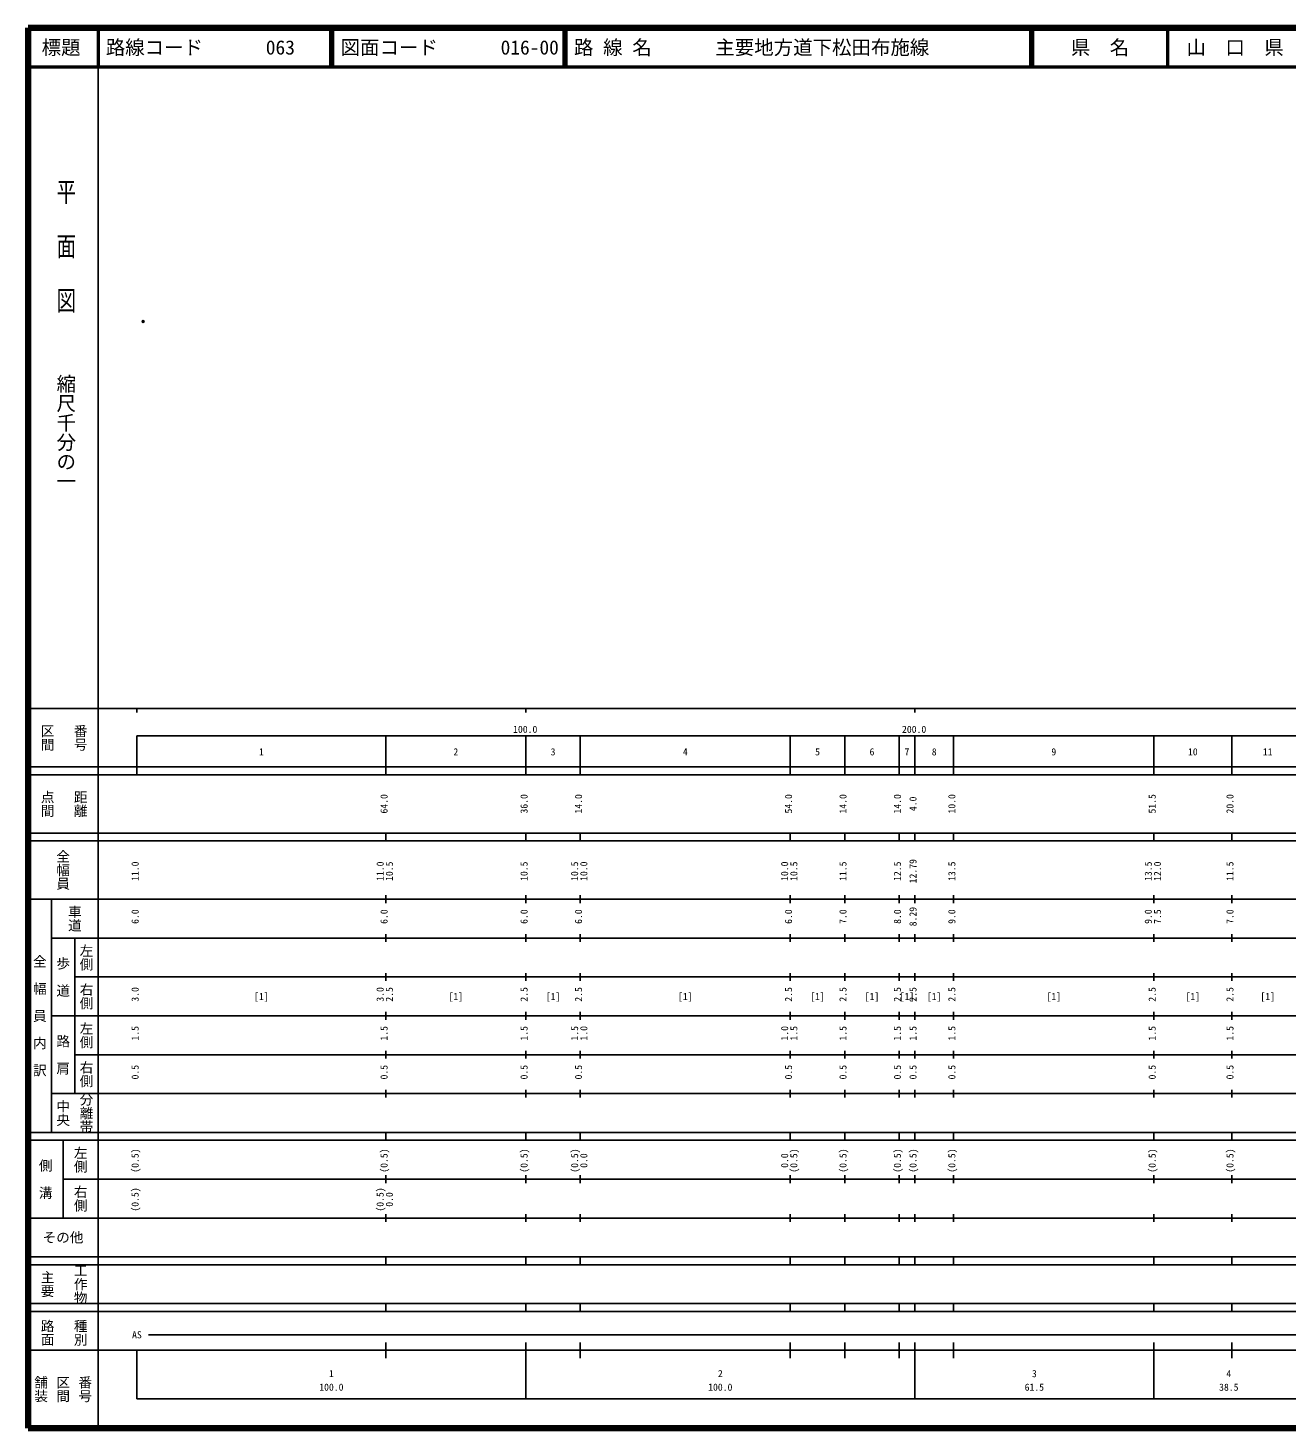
# Model space of a CAD drawing. Units: millimetres on the paper. Extents: x 40 to 680, y 20 to 380.
# Drawn here: x 40 to 363.7, y 20 to 380 of the extents above; entities that cross this region are included whole.
import ezdxf
from ezdxf.enums import TextEntityAlignment as Align

# ---------------------------------------------------------------- set-up
doc = ezdxf.new("R2010")
doc.units = ezdxf.units.MM
doc.header["$PDMODE"] = 32
doc.header["$PDSIZE"] = 0.5
doc.layers.add('M-OTRS', color=6, linetype='Continuous')
doc.layers.add('M-TTL-TXT', color=7, linetype='Continuous')
for name, color, linetype, lineweight in [('M-TTL', 2, 'Continuous', 140), ('M-TTL-BAND', 7, 'Continuous', 25), ('M-TTL-LINE', 7, 'Continuous', 50)]:
    doc.layers.add(name, color=color, linetype=linetype, lineweight=lineweight)
doc.styles.add('@ＭＳ ゴシック', font='')
doc.styles.add('ＭＳ ゴシック', font='')
doc.styles.get('@ＭＳ ゴシック').set_extended_font_data('@MS Gothic')
doc.styles.get('ＭＳ ゴシック').set_extended_font_data('MS Gothic')

msp = doc.modelspace()

# ---------------------------------------------------------------- linework, layer by layer
at = {"layer": 'M-OTRS'}
msp.add_point((69.585, 304.531), dxfattribs=at)
at = {"layer": 'M-TTL'}
for p, q in [((40, 380), (40, 20)), ((680, 380), (40, 380)), ((40, 20), (680, 20))]:
    msp.add_line(p, q, dxfattribs=at)
at = {"layer": 'M-TTL-BAND'}
for p, q in [((58, 370), (58, 20)), ((40, 205), (579, 205)), ((68, 205), (68, 204)), ((168, 205), (168, 204)), ((268, 205), (268, 204)), ((68, 198), (579, 198)), ((68, 198), (68, 188)), ((132, 188), (132, 198)), ((168, 188), (168, 198)), ((182, 188), (182, 198)), ((236, 188), (236, 198)), ((250, 188), (250, 198)), ((264, 188), (264, 198)), ((268, 188), (268, 198)), ((278, 188), (278, 198)), ((329.5, 188), (329.5, 198)), ((349.5, 188), (349.5, 198)), ((40, 190), (579, 190)), ((40, 188), (579, 188)), ((40, 173), (579, 173)), ((132, 171), (132, 173)), ((168, 171), (168, 173)), ((182, 171), (182, 173)), ((236, 171), (236, 173)), ((250, 171), (250, 173)), ((264, 171), (264, 173)), ((268, 171), (268, 173)), ((278, 171), (278, 173)), ((329.5, 171), (329.5, 173)), ((349.5, 171), (349.5, 173)), ((40, 171), (579, 171)), ((40, 156), (579, 156)), ((46, 96), (46, 156)), ((132, 155), (132, 157)), ((168, 155), (168, 157)), ((182, 155), (182, 157)), ((236, 155), (236, 157)), ((250, 155), (250, 157)), ((264, 155), (264, 157)), ((268, 155), (268, 157)), ((278, 155), (278, 157)), ((329.5, 155), (329.5, 157)), ((349.5, 155), (349.5, 157)), ((46, 146), (579, 146)), ((52, 146), (52, 106)), ((132, 145), (132, 147)), ((168, 145), (168, 147)), ((182, 145), (182, 147)), ((236, 145), (236, 147)), ((250, 145), (250, 147)), ((264, 145), (264, 147)), ((268, 145), (268, 147)), ((278, 145), (278, 147)), ((329.5, 145), (329.5, 147)), ((349.5, 145), (349.5, 147)), ((132, 135), (132, 137)), ((168, 135), (168, 137)), ((182, 135), (182, 137)), ((236, 135), (236, 137)), ((250, 135), (250, 137)), ((264, 135), (264, 137)), ((268, 135), (268, 137)), ((278, 135), (278, 137)), ((329.5, 135), (329.5, 137)), ((349.5, 135), (349.5, 137)), ((52, 136), (579, 136)), ((46, 126), (579, 126)), ((132, 125), (132, 127)), ((168, 125), (168, 127)), ((182, 125), (182, 127)), ((236, 125), (236, 127)), ((250, 125), (250, 127)), ((264, 125), (264, 127)), ((268, 125), (268, 127)), ((278, 125), (278, 127)), ((329.5, 125), (329.5, 127)), ((349.5, 125), (349.5, 127)), ((52, 116), (579, 116)), ((132, 115), (132, 117)), ((168, 115), (168, 117)), ((182, 115), (182, 117)), ((236, 115), (236, 117)), ((250, 115), (250, 117)), ((264, 115), (264, 117)), ((268, 115), (268, 117)), ((278, 115), (278, 117)), ((329.5, 115), (329.5, 117)), ((349.5, 115), (349.5, 117)), ((46, 106), (579, 106)), ((132, 105), (132, 107)), ((168, 105), (168, 107)), ((182, 105), (182, 107)), ((236, 105), (236, 107)), ((250, 105), (250, 107)), ((264, 105), (264, 107)), ((268, 105), (268, 107)), ((278, 105), (278, 107)), ((329.5, 105), (329.5, 107)), ((349.5, 105), (349.5, 107)), ((40, 96), (579, 96)), ((40, 94), (579, 94)), ((49, 94), (49, 74)), ((132, 94), (132, 96)), ((168, 94), (168, 96)), ((182, 94), (182, 96)), ((236, 94), (236, 96)), ((250, 94), (250, 96)), ((264, 94), (264, 96)), ((268, 94), (268, 96)), ((278, 94), (278, 96)), ((329.5, 94), (329.5, 96)), ((349.5, 94), (349.5, 96)), ((49, 84), (579, 84)), ((132, 83), (132, 85)), ((168, 83), (168, 85)), ((182, 83), (182, 85)), ((236, 83), (236, 85)), ((250, 83), (250, 85)), ((264, 83), (264, 85)), ((268, 83), (268, 85)), ((278, 83), (278, 85)), ((329.5, 83), (329.5, 85)), ((349.5, 83), (349.5, 85)), ((40, 74), (579, 74)), ((132, 73), (132, 75)), ((168, 73), (168, 75)), ((182, 73), (182, 75)), ((236, 73), (236, 75)), ((250, 73), (250, 75)), ((264, 73), (264, 75)), ((268, 73), (268, 75)), ((278, 73), (278, 75)), ((329.5, 73), (329.5, 75)), ((349.5, 73), (349.5, 75)), ((40, 64), (579, 64)), ((40, 62), (579, 62)), ((132, 62), (132, 64)), ((168, 62), (168, 64)), ((182, 62), (182, 64)), ((236, 62), (236, 64)), ((250, 62), (250, 64)), ((264, 62), (264, 64)), ((268, 62), (268, 64)), ((278, 62), (278, 64)), ((329.5, 62), (329.5, 64)), ((349.5, 62), (349.5, 64)), ((40, 52), (579, 52)), ((132, 50), (132, 52)), ((168, 50), (168, 52)), ((182, 50), (182, 52)), ((236, 50), (236, 52)), ((250, 50), (250, 52)), ((264, 50), (264, 52)), ((268, 50), (268, 52)), ((278, 50), (278, 52)), ((329.5, 50), (329.5, 52)), ((349.5, 50), (349.5, 52)), ((40, 50), (579, 50)), ((71, 44), (565, 44)), ((40, 40), (579, 40)), ((68, 40), (68, 27.5)), ((132, 38), (132, 42)), ((168, 27.5), (168, 42)), ((182, 38), (182, 42)), ((236, 38), (236, 42)), ((250, 38), (250, 42)), ((264, 38), (264, 42)), ((268, 27.5), (268, 42)), ((278, 38), (278, 42)), ((329.5, 27.5), (329.5, 42)), ((349.5, 38), (349.5, 42)), ((68, 27.5), (579, 27.5))]:
    msp.add_line(p, q, dxfattribs=at)
at = {"layer": 'M-TTL-LINE'}
for p, q in [((58, 380), (58, 370)), ((117.75, 380), (117.75, 370)), ((118.25, 380), (118.25, 370)), ((177.75, 380), (177.75, 370)), ((178.25, 380), (178.25, 370)), ((297.75, 380), (297.75, 370)), ((298.25, 380), (298.25, 370)), ((333, 380), (333, 370)), ((40, 370), (680, 370))]:
    msp.add_line(p, q, dxfattribs=at)

# ---------------------------------------------------------------- texts
at = {"layer": 'M-TTL-BAND', "style": '@ＭＳ ゴシック', "width": 1.4}
msp.add_text('平  面  図', height=3.666, rotation=270, dxfattribs=at).set_placement((49.777, 306.475), align=Align.MIDDLE_RIGHT)
at = {"layer": 'M-TTL-BAND', "style": '@ＭＳ ゴシック'}
msp.add_text('縮尺千分の一', height=3.666, rotation=270, dxfattribs=at).set_placement((49.777, 261.03), align=Align.MIDDLE_RIGHT)
for s, p in [('区間', (45, 197.5)), ('番号', (53.5, 197.5)), ('点間', (45, 180.5)), ('距離', (53.5, 180.5)), ('全幅員', (49, 163.5)), ('車道', (52, 151)), ('左側', (55, 141)), ('全\u3000幅\u3000員\u3000内\u3000訳', (43, 126)), ('歩\u3000道', (49, 136)), ('右側', (55, 131)), ('左側', (55, 121)), ('路\u3000肩', (49, 116)), ('右側', (55, 111)), ('分離帯', (55, 101)), ('中央', (49, 101)), ('左側', (53.5, 89)), ('側\u3000溝', (44.5, 84)), ('右側', (53.5, 79)), ('工作物', (53.5, 57)), ('主要', (45, 57)), ('路面', (45, 44.5)), ('種別', (53.5, 44.5)), ('舗装', (43.333, 30)), ('区間', (49, 30)), ('番号', (54.667, 30))]:
    msp.add_text(s, height=2.566, rotation=270, dxfattribs=at).set_placement(p, align=Align.MIDDLE_CENTER)
at = {"layer": 'M-TTL-BAND', "style": 'ＭＳ ゴシック'}
for s, p in [('100.0', (167.844, 198.195)), ('200.0', (267.844, 198.195)), ('1', (100, 192.405)), ('2', (150, 192.405)), ('3', (175, 192.405)), ('4', (209, 192.405)), ('5', (243, 192.405)), ('6', (257, 192.405)), ('7', (266, 192.405)), ('8', (273, 192.405)), ('9', (303.75, 192.405)), ('10', (339.5, 192.405)), ('11', (358.75, 192.405)), ('[1]', (100, 129.5)), ('[1]', (150, 129.5)), ('[1]', (175, 129.5)), ('[1]', (209, 129.5)), ('[1]', (243, 129.5)), ('[1]', (257, 129.5)), ('[1]', (266, 129.5)), ('[1]', (273, 129.5)), ('[1]', (303.75, 129.5)), ('[1]', (339.5, 129.5)), ('[1]', (358.75, 129.5)), ('AS', (68, 42.5)), ('1', (118, 32.523)), ('2', (218, 32.523)), ('3', (298.75, 32.523)), ('4', (348.75, 32.523)), ('100.0', (118, 29.033)), ('100.0', (218, 29.033)), ('61.5', (298.75, 29.033)), ('38.5', (348.75, 29.033))]:
    msp.add_text(s, height=1.833, dxfattribs=at).set_placement(p, align=Align.BOTTOM_CENTER)
for s, p in [('64.0', (133, 180.5)), ('36.0', (169, 180.5)), ('14.0', (183, 180.5)), ('54.0', (237, 180.5)), ('14.0', (251, 180.5)), ('14.0', (265, 180.5)), ('4.0', (269, 180.5)), ('10.0', (279, 180.5)), ('51.5', (330.5, 180.5)), ('20.0', (350.5, 180.5)), ('12.79', (269, 163.174)), ('11.0', (69, 163.174)), ('11.0', (132, 163.174)), ('10.5', (134.37, 163.174)), ('10.5', (169, 163.174)), ('10.5', (182, 163.174)), ('10.0', (184.37, 163.174)), ('10.0', (236, 163.174)), ('10.5', (238.37, 163.174)), ('11.5', (251, 163.174)), ('12.5', (265, 163.174)), ('13.5', (279, 163.174)), ('13.5', (329.5, 163.174)), ('12.0', (331.87, 163.174)), ('11.5', (350.5, 163.174)), ('6.0', (69, 151.5)), ('6.0', (133, 151.5)), ('6.0', (169, 151.5)), ('6.0', (183, 151.5)), ('6.0', (237, 151.5)), ('7.0', (251, 151.5)), ('8.0', (265, 151.5)), ('8.29', (269, 151.5)), ('9.0', (279, 151.5)), ('9.0', (329.5, 151.5)), ('7.5', (331.87, 151.5)), ('7.0', (350.5, 151.5)), ('3.0', (69, 131.5)), ('3.0', (132, 131.5)), ('2.5', (134.37, 131.5)), ('2.5', (169, 131.5)), ('2.5', (183, 131.5)), ('2.5', (237, 131.5)), ('2.5', (251, 131.5)), ('2.5', (265, 131.5)), ('2.5', (269, 131.5)), ('2.5', (279, 131.5)), ('2.5', (330.5, 131.5)), ('2.5', (350.5, 131.5)), ('1.5', (69, 121.5)), ('1.5', (133, 121.5)), ('1.5', (169, 121.5)), ('1.5', (182, 121.5)), ('1.0', (184.37, 121.5)), ('1.0', (236, 121.5)), ('1.5', (238.37, 121.5)), ('1.5', (251, 121.5)), ('1.5', (265, 121.5)), ('1.5', (269, 121.5)), ('1.5', (279, 121.5)), ('1.5', (330.5, 121.5)), ('1.5', (350.5, 121.5)), ('0.5', (69, 111.5)), ('0.5', (133, 111.5)), ('0.5', (169, 111.5)), ('0.5', (183, 111.5)), ('0.5', (237, 111.5)), ('0.5', (251, 111.5)), ('0.5', (265, 111.5)), ('0.5', (269, 111.5)), ('0.5', (279, 111.5)), ('0.5', (330.5, 111.5)), ('0.5', (350.5, 111.5)), ('(0.5)', (69, 88.764)), ('(0.5)', (133, 88.764)), ('(0.5)', (169, 88.764)), ('(0.5)', (182, 88.764)), ('0.0', (184.37, 88.764)), ('0.0', (236, 88.764)), ('(0.5)', (238.37, 88.764)), ('(0.5)', (251, 88.764)), ('(0.5)', (265, 88.764)), ('(0.5)', (269, 88.764)), ('(0.5)', (279, 88.764)), ('(0.5)', (330.5, 88.764)), ('(0.5)', (350.5, 88.764)), ('(0.5)', (69, 78.764)), ('(0.5)', (132, 78.764)), ('0.0', (134.37, 78.764))]:
    msp.add_text(s, height=1.833, rotation=90, dxfattribs=at).set_placement(p, align=Align.BOTTOM_CENTER)
msp.add_text('その他', height=2.566, dxfattribs=at).set_placement((49, 69), align=Align.MIDDLE_CENTER)
at = {"layer": 'M-TTL-TXT', "style": 'ＭＳ ゴシック'}
for s, p in [('標題', (48.5, 375)), ('県\u3000名', (315.625, 375)), ('山\u3000口\u3000県', (350.375, 375))]:
    msp.add_text(s, height=3.666, dxfattribs=at).set_placement(p, align=Align.MIDDLE_CENTER)
for s, p in [('路線コード', (60, 375)), ('063', (101.142, 375)), ('063', (101.142, 375)), ('063', (101.142, 375)), ('図面コード', (120.38, 375)), ('016-00', (161.521, 375)), ('路 線 名', (180.38, 375)), ('主要地方道下松田布施線', (216.734, 375))]:
    msp.add_text(s, height=3.666, dxfattribs=at).set_placement(p, align=Align.MIDDLE_LEFT)

doc.saveas('drawing.dxf')
